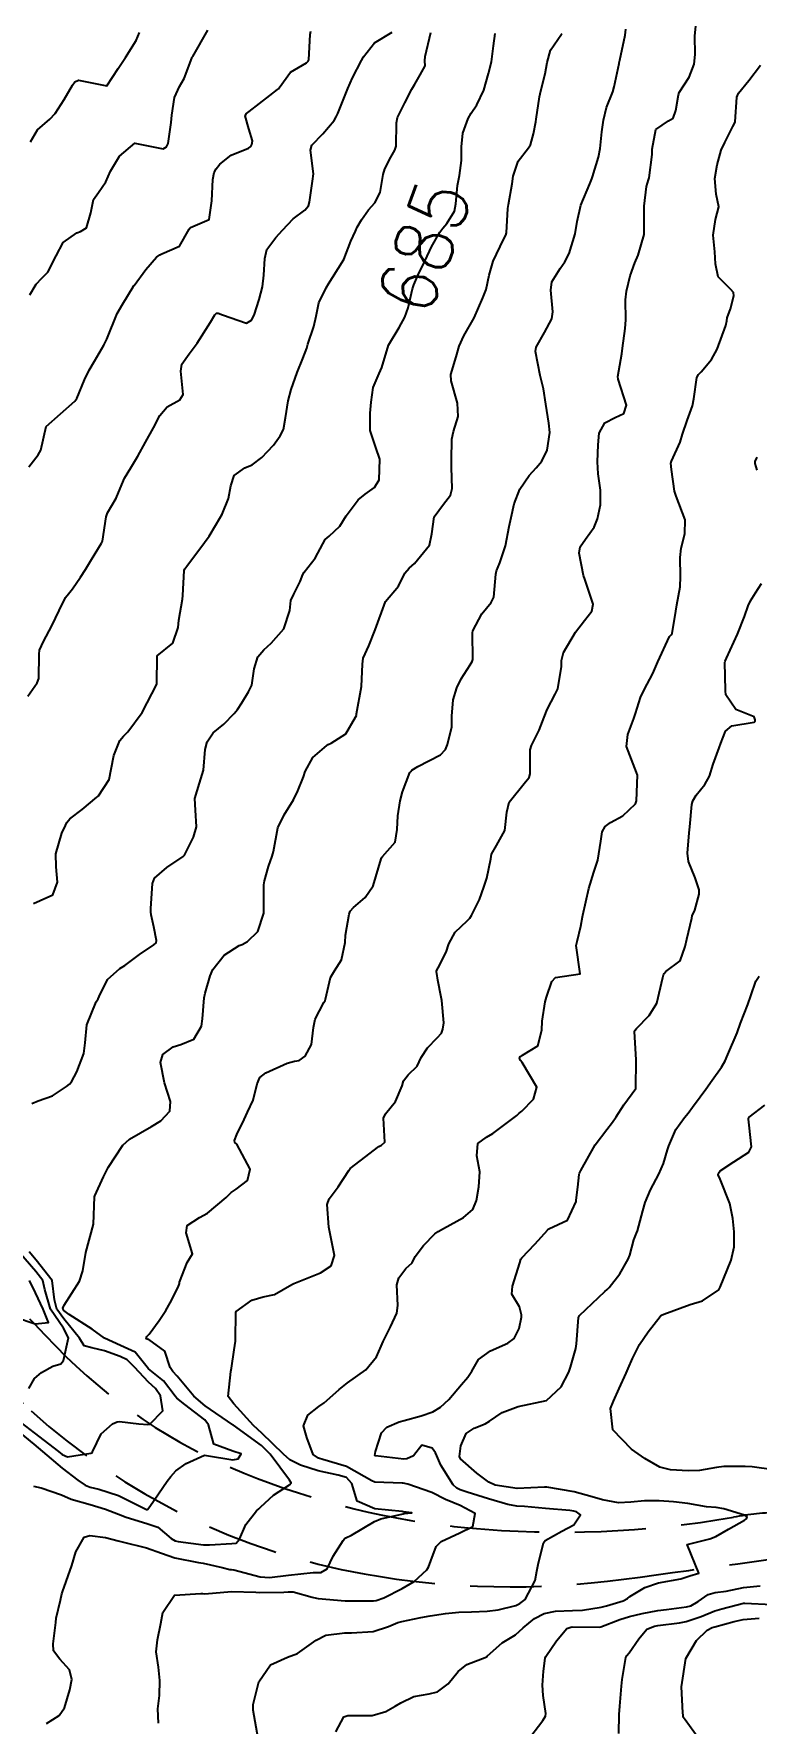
# Model space of a CAD drawing. Header units: metres. Extents: x 298520 to 308411, y 7433745 to 7450750.
# Drawn here: x 300726.8 to 300777.6, y 7444593.5 to 7444712.2 of the extents above; entities that cross this region are included whole.
import ezdxf
from ezdxf.enums import TextEntityAlignment as Align

# ---------------------------------------------------------------- set-up
doc = ezdxf.new("R2010")
doc.units = ezdxf.units.M
doc.header["$LTSCALE"] = 10
doc.linetypes.add('DASHED', pattern=[0.75, 0.5, -0.25])
for name, color, linetype in [('Cotas', 45, 'Continuous'), ('Curvas de Nivel 1m', 11, 'Continuous'), ('Curvas de Nivel 5m', 15, 'Continuous'), ('Vias Secundárias', 230, 'DASHED')]:
    doc.layers.add(name, color=color, linetype=linetype)
doc.styles.add('Style-STANDARD', font='STANDARD.shx')

msp = doc.modelspace()

# ---------------------------------------------------------------- linework, layer by layer
at = {"layer": 'Curvas de Nivel 1m', "flags": 128}
for points, elevation in [([(300727.67, 7444593.47), (300728.56, 7444594.04), (300728.95, 7444594.57), (300729.32, 7444595.83), (300729.45, 7444596.57), (300729.28, 7444597.25), (300728.61, 7444598), (300728.16, 7444598.58), (300728.15, 7444599.06), (300728.32, 7444600.58), (300728.36, 7444600.87), (300728.66, 7444602.13), (300728.76, 7444602.58), (300728.81, 7444602.72), (300729.45, 7444604.57), (300729.74, 7444605.53), (300730.32, 7444606.56), (300730.71, 7444606.69), (300731.82, 7444606.54), (300732.71, 7444606.31), (300733, 7444606.24), (300734.7, 7444605.82), (300735.75, 7444605.44), (300736.69, 7444605.11), (300738.36, 7444604.79), (300738.69, 7444604.74), (300740.01, 7444604.44), (300740.55, 7444604.3), (300740.68, 7444604.29), (300740.84, 7444604.27), (300742.68, 7444603.78), (300743.35, 7444603.73), (300744.68, 7444603.89), (300746.41, 7444604.09), (300746.68, 7444604.09), (300746.95, 7444604.09), (300747.39, 7444604.35), (300747.83, 7444605.22), (300748.52, 7444606.34), (300748.61, 7444606.45), (300748.71, 7444606.53), (300749.1, 7444606.71), (300750.73, 7444607.66), (300751.18, 7444607.86), (300752.73, 7444608.21), (300752.8, 7444608.22), (300753.35, 7444608.28), (300752.73, 7444608.35), (300752.67, 7444608.36), (300750.74, 7444608.55), (300749.51, 7444609.09), (300749.14, 7444610.33), (300748.76, 7444610.75), (300748.18, 7444610.92), (300746.77, 7444611.22), (300745.52, 7444611.63), (300744.78, 7444612), (300744.34, 7444612.39), (300742.8, 7444613.87), (300742.23, 7444614.42), (300740.83, 7444615.93), (300740.45, 7444616.44), (300740.63, 7444618.21), (300740.68, 7444618.43), (300740.87, 7444619.74), (300740.96, 7444620.34), (300740.96, 7444620.43), (300740.97, 7444622.36), (300741.01, 7444622.43), (300742.1, 7444623.23), (300742.91, 7444623.45), (300743.7, 7444623.62), (300744.92, 7444624.31), (300745.05, 7444624.39), (300746.93, 7444625.13), (300747.67, 7444625.62), (300747.91, 7444626.35), (300747.66, 7444627.65), (300747.52, 7444628.35), (300747.41, 7444629.93), (300747.54, 7444630.35), (300748.17, 7444631.18), (300748.93, 7444632.34), (300748.96, 7444632.4), (300749.02, 7444632.48), (300749.72, 7444633.02), (300751.04, 7444634.02), (300751.23, 7444634.12), (300751.45, 7444634.31), (300751.36, 7444636.01), (300751.5, 7444636.31), (300752.2, 7444637.17), (300752.66, 7444638.29), (300752.76, 7444638.63), (300753.1, 7444639.06), (300753.73, 7444639.66), (300754.01, 7444640.28), (300754.45, 7444640.95), (300755.13, 7444641.64), (300755.43, 7444641.98), (300755.54, 7444642.26), (300755.59, 7444642.71), (300755.45, 7444644.27), (300755.42, 7444644.52), (300755.18, 7444645.7), (300755.11, 7444646.18), (300755.09, 7444646.26), (300755.09, 7444646.35), (300755.19, 7444646.56), (300755.77, 7444647.68), (300755.95, 7444648.25), (300756.4, 7444649.07), (300757.23, 7444649.88), (300757.42, 7444650.05), (300757.55, 7444650.24), (300758.1, 7444651.38), (300758.4, 7444652.23), (300758.62, 7444652.87), (300758.91, 7444654.22), (300758.96, 7444654.55), (300759.29, 7444655.16), (300759.89, 7444656.21), (300760.02, 7444657.51), (300760.19, 7444658.21), (300761.35, 7444659.63), (300761.6, 7444659.94), (300761.67, 7444660.19), (300761.67, 7444661.88), (300761.75, 7444662.19), (300762.29, 7444663.28), (300762.64, 7444664.18), (300762.86, 7444664.72), (300763.42, 7444665.79), (300763.6, 7444666.17), (300763.86, 7444667.75), (300763.86, 7444668.16), (300764.02, 7444668.73), (300764.86, 7444670.15), (300765.48, 7444670.98), (300765.99, 7444671.63), (300766.09, 7444672.13), (300765.52, 7444673.88), (300765.42, 7444674.14), (300765.1, 7444675.71), (300765.18, 7444676.15), (300765.55, 7444676.68), (300766.16, 7444677.53), (300766.41, 7444678.13), (300766.6, 7444679.11), (300766.6, 7444680.13), (300766.45, 7444681.29), (300766.4, 7444682.13), (300766.44, 7444683.32), (300766.52, 7444684.13), (300766.92, 7444684.86), (300767.65, 7444685.25), (300768.24, 7444685.53), (300768.43, 7444686.11), (300767.86, 7444687.94), (300767.83, 7444688.12), (300768.1, 7444689.72), (300768.16, 7444690.12), (300768.35, 7444691.49), (300768.4, 7444692.11), (300768.37, 7444693.5), (300768.43, 7444694.11), (300768.69, 7444695.19), (300769.03, 7444696.11), (300769.25, 7444696.64), (300769.68, 7444698.1), (300769.69, 7444698.22), (300769.67, 7444700.09), (300769.85, 7444701.47), (300769.99, 7444701.95), (300770.03, 7444702.09), (300770.24, 7444703.72), (300770.24, 7444704.09), (300770.5, 7444705.48), (300771.38, 7444706.08), (300771.71, 7444706.27), (300771.91, 7444706.82), (300772.08, 7444707.91), (300772.15, 7444708.07), (300772.85, 7444709.15), (300773.2, 7444710.06), (300773.26, 7444710.75), (300773.25, 7444712.06), (300773.3, 7444712.74)], 688), ([(300724.93, 7444614.62), (300726.79, 7444613.11), (300727.4, 7444612.59), (300728.77, 7444611.42), (300729.88, 7444610.56), (300730.4, 7444610.21), (300730.75, 7444610.07), (300731.36, 7444609.93), (300732.74, 7444609.49), (300734.71, 7444608.51), (300734.73, 7444608.5), (300734.77, 7444608.51), (300734.94, 7444608.71), (300736.15, 7444610.49), (300736.41, 7444610.83), (300736.76, 7444611.22), (300737.49, 7444611.75), (300738.78, 7444612.32), (300738.93, 7444612.31), (300740.78, 7444612.01), (300741.14, 7444612.06), (300741.36, 7444612.42), (300740.78, 7444612.61), (300739.43, 7444613.09), (300739.07, 7444614.46), (300738.81, 7444614.82), (300737.4, 7444615.89), (300736.83, 7444616.34), (300736.72, 7444616.48), (300735.89, 7444617.54), (300734.85, 7444618.39), (300734.74, 7444618.51), (300733.91, 7444619.56), (300732.87, 7444620.03), (300731.75, 7444620.54), (300730.88, 7444621.18), (300729.27, 7444622.2), (300728.9, 7444622.5), (300728.84, 7444622.58), (300728.83, 7444622.66), (300728.91, 7444622.87), (300730, 7444624.56), (300730.22, 7444625.28), (300730.43, 7444626.56), (300730.97, 7444628.55), (300731.06, 7444630.48), (300731.07, 7444630.55), (300731.67, 7444631.88), (300732.01, 7444632.54), (300733.04, 7444634.1), (300733.5, 7444634.52), (300735.05, 7444635.42), (300735.72, 7444635.83), (300736.35, 7444636.49), (300736.39, 7444637.17), (300735.97, 7444638.49), (300735.68, 7444639.92), (300735.86, 7444640.49), (300736.58, 7444641.02), (300737.12, 7444641.19), (300738.04, 7444641.56), (300738.56, 7444642.47), (300738.63, 7444642.99), (300738.75, 7444644.46), (300738.83, 7444644.8), (300739.18, 7444646.01), (300739.36, 7444646.46), (300740.17, 7444647.47), (300741.21, 7444648.13), (300741.42, 7444648.22), (300741.81, 7444648.42), (300742.52, 7444649.12), (300742.94, 7444650.41), (300742.96, 7444650.69), (300742.96, 7444652.41), (300742.99, 7444652.69), (300743.28, 7444653.69), (300743.53, 7444654.41), (300743.62, 7444654.74), (300743.94, 7444656.4), (300744.38, 7444657.33), (300745.03, 7444658.38), (300745.34, 7444659.01), (300745.73, 7444660), (300745.86, 7444660.37), (300746.4, 7444661.34), (300747.37, 7444662.2), (300747.47, 7444662.26), (300747.69, 7444662.36), (300748.71, 7444663.02), (300749.4, 7444664.18), (300749.45, 7444664.3), (300749.45, 7444664.34), (300749.47, 7444664.41), (300749.82, 7444666.33), (300749.88, 7444667.9), (300749.94, 7444668.33), (300750.33, 7444669.19), (300750.77, 7444670.32), (300751.49, 7444672.31), (300752.42, 7444673.39), (300752.86, 7444674.3), (300753.17, 7444674.65), (300753.53, 7444674.97), (300754.6, 7444676.27), (300754.76, 7444677.06), (300754.91, 7444678.27), (300755.58, 7444679.15), (300756.07, 7444679.77), (300756.19, 7444680.25), (300756.14, 7444681.72), (300756.14, 7444682.25), (300756.17, 7444683.72), (300756.27, 7444684.25), (300756.6, 7444685.31), (300756.57, 7444686.25), (300756.11, 7444687.82), (300756.08, 7444688.26), (300756.46, 7444689.49), (300756.67, 7444690.25), (300757, 7444690.97), (300757.73, 7444692.24), (300758.35, 7444693.64), (300758.57, 7444694.23), (300758.79, 7444695.25), (300759.07, 7444696.22), (300759.8, 7444697.74), (300759.96, 7444698.05), (300760, 7444698.21), (300760.1, 7444699.93), (300760.14, 7444700.21), (300760.39, 7444701.66), (300760.48, 7444702.2), (300760.82, 7444703.25), (300761.56, 7444704.19), (300761.69, 7444704.39), (300761.89, 7444705.17), (300762.07, 7444706.02), (300762.1, 7444706.19), (300762.33, 7444707.77), (300762.42, 7444708.19), (300762.73, 7444709.39), (300762.87, 7444710.18), (300763.09, 7444711.05), (300763.88, 7444712.17), (300763.92, 7444712.22)], 686), ([(300726.36, 7444665.66), (300727.01, 7444666.6), (300727.13, 7444666.9), (300727.15, 7444668.6), (300727.18, 7444668.88), (300727.46, 7444669.49), (300728.04, 7444670.59), (300728.57, 7444671.67), (300729, 7444672.58), (300729.21, 7444672.86), (300729.5, 7444673.2), (300730.07, 7444674.01), (300730.42, 7444674.56), (300730.84, 7444675.25), (300731.54, 7444676.42), (300731.59, 7444676.5), (300731.61, 7444676.55), (300731.86, 7444678.26), (300731.97, 7444678.55), (300732.56, 7444679.56), (300732.96, 7444680.54), (300733.16, 7444680.98), (300733.6, 7444681.71), (300734.1, 7444682.52), (300734.64, 7444683.5), (300735.2, 7444684.51), (300735.65, 7444685.38), (300736.16, 7444685.99), (300737.05, 7444686.49), (300737.29, 7444686.86), (300737.11, 7444688.49), (300737.19, 7444688.99), (300737.71, 7444689.72), (300738.26, 7444690.47), (300739.2, 7444691.93), (300739.51, 7444692.45), (300739.63, 7444692.56), (300739.73, 7444692.56), (300740.05, 7444692.45), (300741.73, 7444691.87), (300742.09, 7444692.07), (300742.26, 7444692.42), (300742.63, 7444693.54), (300742.86, 7444694.42), (300742.95, 7444695.24), (300743.01, 7444696.42), (300743.16, 7444697.05), (300743.8, 7444697.88), (300744.26, 7444698.4), (300745.01, 7444699.2), (300745.82, 7444699.8), (300746.09, 7444700.11), (300746.17, 7444700.38), (300746.38, 7444701.84), (300746.44, 7444702.37), (300746.23, 7444704.03), (300746.32, 7444704.38), (300747.1, 7444705.16), (300747.9, 7444706.11), (300748.04, 7444706.36), (300748.14, 7444706.59), (300748.85, 7444708.35), (300749.17, 7444709.11), (300749.82, 7444710.33), (300749.96, 7444710.58), (300750.72, 7444711.57), (300751.97, 7444712.31)], 683), ([(300726.44, 7444681.78), (300727.08, 7444682.61), (300727.28, 7444682.94), (300727.64, 7444684.6), (300729.66, 7444686.38), (300729.8, 7444686.57), (300730.35, 7444687.89), (300730.67, 7444688.56), (300731.06, 7444689.2), (300731.71, 7444690.32), (300731.83, 7444690.55), (300731.91, 7444690.74), (300732.64, 7444692.54), (300733.04, 7444693.23), (300733.76, 7444694.41), (300733.8, 7444694.48), (300733.83, 7444694.52), (300734.65, 7444695.63), (300735.41, 7444696.5), (300735.63, 7444696.66), (300735.79, 7444696.73), (300737.02, 7444697.27), (300737.71, 7444698.48), (300737.74, 7444698.55), (300737.8, 7444698.59), (300739.11, 7444699.16), (300739.29, 7444700.46), (300739.36, 7444701.97), (300739.46, 7444702.46), (300739.59, 7444702.72), (300739.86, 7444703.04), (300740.65, 7444703.66), (300741.88, 7444704.17), (300742.03, 7444704.28), (300742.1, 7444704.43), (300742.15, 7444704.69), (300741.89, 7444705.53), (300741.63, 7444706.43), (300741.73, 7444706.6), (300741.91, 7444706.75), (300743.37, 7444707.86), (300743.92, 7444708.28), (300743.98, 7444708.34), (300744.02, 7444708.4), (300744.83, 7444709.5), (300745.95, 7444710.17), (300746.06, 7444710.27), (300746.1, 7444710.38), (300746.2, 7444712.15), (300746.25, 7444712.38)], 682), ([(300726.51, 7444693.86), (300726.96, 7444694.61), (300727.35, 7444695.02), (300727.77, 7444695.46), (300728.36, 7444696.59), (300728.85, 7444697.53), (300729.81, 7444698.21), (300730.07, 7444698.31), (300730.49, 7444698.56), (300730.78, 7444699.61), (300730.97, 7444700.56), (300731.33, 7444701.06), (300731.85, 7444701.79), (300732.18, 7444702.55), (300732.8, 7444703.61), (300733.88, 7444704.52), (300735.88, 7444704.12), (300736.12, 7444704.26), (300736.22, 7444704.5), (300736.43, 7444705.96), (300736.48, 7444706.49), (300736.68, 7444707.72), (300737.03, 7444708.49), (300737.35, 7444709.06), (300737.88, 7444710.48), (300737.9, 7444710.53), (300737.95, 7444710.61), (300739.01, 7444712.46)], 681), ([(300726.75, 7444610.15), (300727.31, 7444610.03), (300728.74, 7444609.55), (300729.41, 7444609.24), (300730.74, 7444608.86), (300731.83, 7444608.54), (300732.73, 7444608.19), (300733.28, 7444607.97), (300734.72, 7444607.52), (300735.49, 7444607.26), (300736.44, 7444606.48), (300736.71, 7444606.31), (300736.94, 7444606.25), (300738.71, 7444606.03), (300739.14, 7444606.02), (300740.71, 7444606.11), (300741, 7444606.14), (300741.24, 7444606.42), (300741.68, 7444607.46), (300742.44, 7444608.41), (300742.6, 7444608.55), (300742.74, 7444608.69), (300743.62, 7444609.52), (300744.75, 7444610.25), (300744.87, 7444610.39), (300744.76, 7444610.57), (300743.4, 7444612.4), (300742.79, 7444613.01), (300740.82, 7444614.43), (300740.8, 7444614.44), (300740.76, 7444614.47), (300738.82, 7444615.79), (300738.04, 7444616.47), (300736.85, 7444617.87), (300736.56, 7444618.2), (300736.37, 7444618.49), (300736, 7444619.63), (300734.87, 7444620.45), (300734.83, 7444620.46), (300734.68, 7444620.5), (300734.72, 7444620.66), (300734.88, 7444620.82), (300735.6, 7444621.79), (300736.07, 7444622.49), (300736.37, 7444623.02), (300736.92, 7444624.13), (300737.02, 7444624.39), (300737.03, 7444624.48), (300737.55, 7444625.87), (300737.93, 7444626.47), (300737.5, 7444627.94), (300737.57, 7444628.47), (300738.42, 7444629.02), (300738.98, 7444629.32), (300740.31, 7444630.44), (300740.65, 7444630.78), (300741, 7444631.01), (300741.81, 7444631.62), (300742, 7444632.42), (300741.04, 7444634.17), (300740.91, 7444634.3), (300740.88, 7444634.43), (300741.05, 7444634.86), (300741.56, 7444635.92), (300741.8, 7444636.42), (300742.21, 7444637.28), (300742.49, 7444638.42), (300742.66, 7444638.86), (300743.1, 7444639.19), (300744.58, 7444639.86), (300745.11, 7444640), (300745.43, 7444640.06), (300745.86, 7444640.37), (300746.31, 7444641.18), (300746.44, 7444642.37), (300746.55, 7444642.96), (300747.16, 7444644.14), (300747.25, 7444644.27), (300747.29, 7444644.36), (300747.64, 7444645.9), (300747.91, 7444646.35), (300748.41, 7444647.13), (300748.66, 7444648.35), (300748.7, 7444648.87), (300748.94, 7444650.34), (300749.02, 7444650.56), (300749.24, 7444650.82), (300750.06, 7444651.52), (300750.64, 7444652.32), (300751.2, 7444654.23), (300751.22, 7444654.31), (300751.28, 7444654.39), (300752.19, 7444655.41), (300752.32, 7444656.3), (300752.36, 7444657.26), (300752.53, 7444658.3), (300752.69, 7444658.94), (300753.22, 7444660.29), (300753.27, 7444660.37), (300753.35, 7444660.45), (300753.78, 7444660.71), (300755.37, 7444661.54), (300755.72, 7444661.91), (300755.86, 7444662.26), (300756.15, 7444663.5), (300756.17, 7444664.25), (300756.26, 7444665.41), (300756.51, 7444666.25), (300756.81, 7444666.87), (300757.45, 7444667.85), (300757.6, 7444668.09), (300757.63, 7444668.24), (300757.61, 7444670.1), (300757.64, 7444670.24), (300758.28, 7444671.44), (300758.93, 7444672.23), (300759.11, 7444672.61), (300759.25, 7444674.22), (300759.29, 7444674.46), (300759.53, 7444675.03), (300759.94, 7444676.21), (300760.2, 7444677.57), (300760.32, 7444678.21), (300760.54, 7444679.17), (300760.94, 7444680.2), (300761.6, 7444681.17), (300762.09, 7444681.7), (300762.48, 7444682.18), (300762.86, 7444682.94), (300763.05, 7444684.18), (300762.97, 7444684.85), (300762.77, 7444686.18), (300762.6, 7444687.26), (300762.38, 7444688.18), (300762.03, 7444689.87), (300762.08, 7444690.19), (300762.68, 7444691.22), (300763.18, 7444692.18), (300763.26, 7444692.66), (300763.11, 7444694.18), (300763.18, 7444694.76), (300763.78, 7444695.7), (300764.1, 7444696.17), (300764.4, 7444696.77), (300764.82, 7444698.15), (300764.97, 7444699), (300765.22, 7444700.15), (300765.85, 7444701.66), (300765.99, 7444702), (300766.04, 7444702.14), (300766.48, 7444703.52), (300766.59, 7444704.13), (300766.71, 7444705.32), (300766.81, 7444706.13), (300767.03, 7444707.01), (300767.47, 7444708.12), (300767.57, 7444708.48), (300767.91, 7444710.12), (300767.92, 7444710.16), (300767.96, 7444710.34), (300768.34, 7444712.11), (300768.38, 7444712.52)], 687), ([(300726.76, 7444651.09), (300727.24, 7444651.29), (300728.12, 7444651.71), (300728.44, 7444652.58), (300728.36, 7444653.67), (300728.34, 7444654.58), (300728.75, 7444656.03), (300729, 7444656.57), (300729.1, 7444656.77), (300729.31, 7444657.03), (300730.19, 7444657.69), (300731.22, 7444658.55), (300731.28, 7444658.61), (300731.33, 7444658.66), (300732.08, 7444659.81), (300732.23, 7444660.54), (300732.41, 7444661.5), (300732.82, 7444662.54), (300733.08, 7444662.84), (300733.39, 7444663.15), (300734.39, 7444664.52), (300735.42, 7444666.5), (300735.45, 7444668.5), (300736.56, 7444669.39), (300736.93, 7444670.49), (300736.97, 7444670.99), (300737.23, 7444672.48), (300737.26, 7444672.72), (300737.35, 7444674.48), (300737.39, 7444674.61), (300737.53, 7444674.8), (300738.79, 7444676.46), (300739.1, 7444676.91), (300739.56, 7444677.66), (300739.86, 7444678.16), (300740.03, 7444678.45), (300740.47, 7444679.55), (300740.62, 7444680.44), (300740.87, 7444681.17), (300741.61, 7444681.7), (300742.12, 7444681.92), (300742.8, 7444682.42), (300743.2, 7444682.84), (300743.63, 7444683.3), (300744.1, 7444683.94), (300744.33, 7444684.4), (300744.46, 7444685.21), (300744.65, 7444686.4), (300744.86, 7444687.21), (300745.28, 7444688.39), (300745.7, 7444689.39), (300745.97, 7444690.12), (300746.04, 7444690.38), (300746.46, 7444691.64), (300746.63, 7444692.37), (300746.82, 7444693.29), (300747.32, 7444694.36), (300747.49, 7444694.64), (300747.77, 7444695.08), (300748.56, 7444696.35), (300749.07, 7444697.62), (300749.38, 7444698.34), (300749.52, 7444698.62), (300749.81, 7444699.13), (300750.31, 7444699.84), (300750.74, 7444700.32), (300751.12, 7444701.04), (300751.34, 7444702.32), (300751.46, 7444702.71), (300751.87, 7444703.52), (300752.16, 7444704.03), (300752.24, 7444704.31), (300752.27, 7444705.94), (300752.35, 7444706.31), (300752.86, 7444707.36), (300753.35, 7444708.3), (300753.55, 7444708.67), (300753.94, 7444709.32), (300754.28, 7444709.95), (300754.26, 7444710.29), (300754.28, 7444710.61), (300754.68, 7444712.28)], 684), ([(300735.55, 7444593.49), (300735.5, 7444594.5), (300735.62, 7444595.45), (300735.65, 7444596.49), (300735.54, 7444597.43), (300735.38, 7444598.5), (300735.48, 7444599.36), (300735.7, 7444600.49), (300735.86, 7444601.28), (300736.66, 7444602.48), (300738.51, 7444602.61), (300738.66, 7444602.6), (300738.8, 7444602.59), (300740.67, 7444602.74), (300742.38, 7444602.7), (300742.67, 7444602.68), (300744.36, 7444602.7), (300744.67, 7444602.73), (300745.01, 7444602.73), (300746.34, 7444602.36), (300746.66, 7444602.27), (300746.77, 7444602.25), (300748.66, 7444602.1), (300748.91, 7444602.09), (300750.66, 7444602.09), (300750.85, 7444602.12), (300751.38, 7444602.31), (300752.67, 7444602.96), (300753.52, 7444603.44), (300754.4, 7444604.27), (300754.51, 7444604.45), (300754.69, 7444604.91), (300755.06, 7444605.91), (300755.41, 7444606.26), (300756.72, 7444606.86), (300757.63, 7444607.32), (300757.8, 7444608.23), (300756.74, 7444608.78), (300755.71, 7444609.22), (300754.75, 7444609.71), (300753.08, 7444610.29), (300752.75, 7444610.36), (300752.68, 7444610.36), (300750.75, 7444610.43), (300750.55, 7444610.52), (300748.77, 7444611.53), (300747.1, 7444612.03), (300746.78, 7444612.11), (300746.42, 7444612.37), (300745.98, 7444613.56), (300745.73, 7444614.38), (300746.04, 7444615.14), (300746.82, 7444615.75), (300747.18, 7444616.01), (300747.58, 7444616.35), (300748.24, 7444616.95), (300748.84, 7444617.4), (300750.11, 7444618.32), (300750.86, 7444619.24), (300751.19, 7444619.98), (300751.33, 7444620.31), (300751.84, 7444621.35), (300752.29, 7444622.3), (300752.37, 7444622.84), (300752.3, 7444624.3), (300752.43, 7444624.79), (300752.93, 7444625.45), (300753.37, 7444625.85), (300753.59, 7444626.28), (300754.16, 7444627.07), (300754.97, 7444627.87), (300755.19, 7444628.05), (300755.57, 7444628.26), (300756.98, 7444629.02), (300757.63, 7444629.59), (300757.89, 7444630.23), (300758.05, 7444631.19), (300758.14, 7444632.23), (300757.92, 7444633.35), (300757.98, 7444634.23), (300758.59, 7444634.68), (300759.05, 7444634.94), (300760.72, 7444636.2), (300760.9, 7444636.35), (300761.07, 7444636.5), (300761.91, 7444637.35), (300762.14, 7444638.18), (300761.11, 7444639.92), (300760.98, 7444640.06), (300760.92, 7444640.19), (300760.96, 7444640.34), (300761.12, 7444640.44), (300762.21, 7444641.1), (300762.49, 7444642.18), (300762.5, 7444642.82), (300762.72, 7444644.17), (300762.82, 7444644.52), (300763.18, 7444645.6), (300763.45, 7444645.9), (300765.18, 7444646.15), (300764.91, 7444648.15), (300764.96, 7444648.41), (300765.23, 7444649.49), (300765.34, 7444650.15), (300765.37, 7444650.28), (300765.8, 7444652.14), (300766.13, 7444653.28), (300766.42, 7444654.13), (300766.63, 7444655.46), (300766.72, 7444656.13), (300766.93, 7444656.51), (300767.31, 7444656.78), (300768.18, 7444657.26), (300769.06, 7444658.1), (300769.14, 7444658.3), (300769.22, 7444660.1), (300769.15, 7444660.3), (300768.44, 7444662.11), (300768.53, 7444662.97), (300768.95, 7444664.1), (300769.06, 7444664.45), (300769.42, 7444665.57), (300769.67, 7444666.1), (300770.28, 7444667.25), (300770.65, 7444668.08), (300771.47, 7444669.84), (300771.57, 7444669.97), (300771.65, 7444670.07), (300771.91, 7444671.64), (300771.98, 7444672.07), (300772.22, 7444673.35), (300772.24, 7444674.06), (300772.2, 7444675.4), (300772.28, 7444676.06), (300772.54, 7444677.07), (300772.56, 7444678.06), (300771.93, 7444679.72), (300771.81, 7444680.07), (300771.61, 7444681.58), (300771.56, 7444682.02), (300771.57, 7444682.07), (300771.58, 7444682.1), (300771.61, 7444682.17), (300772.2, 7444683.5), (300772.37, 7444684.06), (300772.7, 7444685.02), (300773.08, 7444686.06), (300773.18, 7444686.55), (300773.38, 7444688.05), (300773.49, 7444688.25), (300773.69, 7444688.45), (300774.42, 7444689.32), (300774.8, 7444690.03), (300775.42, 7444691.71), (300775.48, 7444692.02), (300775.52, 7444692.24), (300775.75, 7444692.88), (300775.99, 7444693.78), (300775.96, 7444694.02), (300775.77, 7444694.24), (300774.87, 7444695.13), (300774.69, 7444696.04), (300774.65, 7444696.89), (300774.53, 7444698.04), (300774.7, 7444699.15), (300774.92, 7444700.03), (300774.73, 7444700.93), (300774.65, 7444702.04), (300774.82, 7444702.99), (300775.09, 7444704.03), (300775.35, 7444704.56), (300775.9, 7444705.69), (300776.02, 7444705.9), (300776.07, 7444706.02), (300776.19, 7444707.75), (300776.31, 7444708.02), (300777.03, 7444708.92), (300777.86, 7444710)], 689), ([(300748, 7444592.89), (300748.56, 7444593.93), (300748.86, 7444594.03), (300750.56, 7444594.03), (300751.53, 7444594.31), (300752.18, 7444594.69), (300752.57, 7444594.93), (300753.5, 7444595.36), (300754.58, 7444595.56), (300755.15, 7444595.69), (300755.9, 7444596.25), (300756.6, 7444597.12), (300757.21, 7444597.63), (300758.61, 7444598.16), (300758.64, 7444598.19), (300758.66, 7444598.22), (300759.69, 7444599.14), (300760.63, 7444599.71), (300761.18, 7444600.19), (300761.96, 7444600.86), (300762.65, 7444601.2), (300763.45, 7444601.36), (300764.65, 7444601.41), (300765.35, 7444601.44), (300766.66, 7444601.65), (300767.03, 7444601.75), (300768.2, 7444602.1), (300768.51, 7444602.25), (300768.67, 7444602.39), (300769.72, 7444603.04), (300770.68, 7444603.36), (300772.26, 7444603.64), (300772.68, 7444603.79), (300772.88, 7444603.85), (300773.53, 7444604.04), (300772.7, 7444606.05), (300774.3, 7444606.44), (300774.71, 7444606.61), (300775.61, 7444607.12), (300776.73, 7444607.76), (300776.88, 7444607.85), (300776.92, 7444608), (300776.73, 7444608.12), (300775.28, 7444608.56), (300774.74, 7444608.64), (300774.07, 7444608.7), (300772.74, 7444608.92), (300771.73, 7444609.06), (300770.74, 7444609.11), (300769.71, 7444609.12), (300768.74, 7444609.02), (300767.87, 7444608.98), (300766.74, 7444609.18), (300766.02, 7444609.41), (300764.75, 7444609.75), (300762.84, 7444610.08), (300762.75, 7444610.09), (300762.67, 7444610.09), (300760.75, 7444609.99), (300759.2, 7444610.22), (300758.76, 7444610.42), (300757.93, 7444611.06), (300756.78, 7444612.06), (300756.71, 7444612.24), (300756.79, 7444612.99), (300757.18, 7444613.85), (300757.73, 7444614.23), (300758.51, 7444614.52), (300758.81, 7444614.71), (300759.69, 7444615.33), (300760.82, 7444615.74), (300762.82, 7444616.17), (300763.85, 7444617.14), (300764.39, 7444618.15), (300764.5, 7444618.51), (300764.87, 7444619.83), (300764.92, 7444620.15), (300765.06, 7444621.99), (300765.13, 7444622.15), (300766.92, 7444623.82), (300767.07, 7444623.97), (300767.21, 7444624.12), (300767.98, 7444625.07), (300768.56, 7444626.1), (300768.66, 7444626.39), (300768.96, 7444627.45), (300769.15, 7444627.92), (300769.22, 7444628.1), (300769.59, 7444629.49), (300769.74, 7444630.09), (300770.12, 7444630.97), (300770.71, 7444632.07), (300771.03, 7444632.83), (300771.33, 7444633.78), (300771.42, 7444634.07), (300771.91, 7444635.2), (300772.51, 7444636.06), (300772.76, 7444636.36), (300773.07, 7444636.77), (300773.62, 7444637.51), (300774.01, 7444638.04), (300774.46, 7444638.68), (300775.11, 7444639.6), (300775.36, 7444640.03), (300775.57, 7444640.48), (300776.21, 7444642.01), (300776.46, 7444642.69), (300776.96, 7444644), (300777.17, 7444644.61), (300777.53, 7444645.64), (300777.76, 7444645.99)], 691), ([(300778.77, 7444611.29), (300777.26, 7444611.51), (300776.78, 7444611.54), (300775.28, 7444611.52), (300774.77, 7444611.46), (300773.56, 7444611.25), (300772.77, 7444611.23), (300771.54, 7444611.3), (300770.77, 7444611.48), (300769.73, 7444612.09), (300768.79, 7444612.76), (300767.47, 7444614.11), (300767.32, 7444615.61), (300767.52, 7444616.11), (300767.93, 7444617.01), (300768.42, 7444618.1), (300768.55, 7444618.41), (300768.86, 7444619.13), (300769.18, 7444619.78), (300769.36, 7444620.1), (300769.97, 7444621), (300770.8, 7444622.08), (300770.85, 7444622.13), (300770.9, 7444622.16), (300771.06, 7444622.23), (300772.91, 7444622.92), (300773.78, 7444623.17), (300774.92, 7444623.95), (300774.98, 7444624.03), (300775.03, 7444624.13), (300775.79, 7444626.02), (300776.01, 7444626.96), (300776, 7444628.01), (300775.91, 7444628.95), (300775.7, 7444630.02), (300775.02, 7444631.73), (300774.89, 7444632.03), (300774.9, 7444632.15), (300775.03, 7444632.31), (300775.97, 7444632.95), (300777.04, 7444633.61), (300777.22, 7444634), (300777.06, 7444635.51), (300777, 7444635.94), (300777.02, 7444636), (300777.04, 7444636.03), (300777.06, 7444636.07), (300778.15, 7444636.92)], 692), ([(300726.43, 7444617.01), (300726.84, 7444617.72), (300727.32, 7444618.13), (300728.13, 7444618.59), (300728.69, 7444618.75), (300728.86, 7444618.97), (300729.22, 7444620.57), (300728.88, 7444621.24), (300727.96, 7444622.59), (300727.55, 7444623.96), (300727.41, 7444624.6), (300726.93, 7444625.24), (300725.74, 7444626.61)], 684), ([(300725.49, 7444622.02), (300726.89, 7444621.55), (300727.82, 7444621.66), (300727.43, 7444622.59), (300726.91, 7444623.73), (300726.48, 7444624.6)], 683), ([(300761.42, 7444592.19), (300762.56, 7444593.68), (300762.74, 7444593.99), (300762.76, 7444594.17), (300762.58, 7444595.45), (300762.54, 7444596.17), (300762.6, 7444597.14), (300762.72, 7444598.06), (300762.76, 7444598.17), (300763.51, 7444599.27), (300764.24, 7444600.15), (300764.53, 7444600.25), (300764.63, 7444600.27), (300766.51, 7444600.25), (300766.64, 7444600.27), (300767.96, 7444600.79), (300768.65, 7444601), (300769.53, 7444601.21), (300770.65, 7444601.41), (300771.24, 7444601.48), (300772.66, 7444601.66), (300772.96, 7444601.75), (300773.47, 7444602.04), (300774.18, 7444602.53), (300774.67, 7444602.67), (300775.43, 7444602.78), (300776.67, 7444603.02), (300777.83, 7444603.15)], 692), ([(300767.9, 7444592.76), (300767.92, 7444594.11), (300767.98, 7444594.7), (300768.09, 7444596.1), (300768.13, 7444596.57), (300768.39, 7444598.1), (300768.47, 7444598.25), (300768.62, 7444598.44), (300769.3, 7444599.42), (300769.86, 7444600.09), (300770.4, 7444600.31), (300770.64, 7444600.36), (300772.16, 7444600.54), (300772.64, 7444600.63), (300773.69, 7444600.99), (300774.65, 7444601.39), (300775.14, 7444601.54), (300776.66, 7444601.92), (300776.75, 7444601.92), (300778.66, 7444601.83)], 693), ([(300773.78, 7444592.04), (300772.56, 7444593.73), (300772.43, 7444593.92), (300772.41, 7444594.05), (300772.4, 7444594.22), (300772.3, 7444596.05), (300772.61, 7444598.05), (300773.36, 7444599.31), (300774.11, 7444600.04), (300774.46, 7444600.21), (300774.64, 7444600.27), (300776.01, 7444600.65), (300776.64, 7444600.77), (300777.77, 7444600.87)], 694)]:
    msp.add_lwpolyline(points, dxfattribs=dict(at, elevation=elevation))
at = {"layer": 'Curvas de Nivel 5m', "flags": 128}
for points, elevation in [([(300726.55, 7444704.61), (300727.04, 7444705.46), (300727.9, 7444706.2), (300728.28, 7444706.59), (300728.92, 7444707.59), (300729.5, 7444708.58), (300729.67, 7444708.83), (300729.93, 7444708.95), (300731.92, 7444708.55), (300732.71, 7444709.77), (300733.23, 7444710.53), (300733.97, 7444711.74), (300734.2, 7444712.28)], 680), ([(300726.64, 7444637.04), (300727.08, 7444637.22), (300728.09, 7444637.58), (300729.09, 7444638.23), (300729.28, 7444638.39), (300729.44, 7444638.57), (300729.8, 7444639.27), (300730.3, 7444640.56), (300730.39, 7444641.3), (300730.5, 7444642.56), (300731.16, 7444644.17), (300731.31, 7444644.4), (300731.38, 7444644.55), (300731.97, 7444645.75), (300732.84, 7444646.53), (300733.06, 7444646.66), (300733.19, 7444646.74), (300734.2, 7444647.51), (300735.21, 7444648.18), (300735.38, 7444648.33), (300735.4, 7444648.5), (300735.22, 7444649.44), (300735.02, 7444650.29), (300735.01, 7444650.5), (300735.01, 7444650.73), (300735.13, 7444652.5), (300735.27, 7444652.87), (300736.13, 7444653.63), (300737.28, 7444654.39), (300737.33, 7444654.43), (300737.37, 7444654.48), (300738.01, 7444655.76), (300738.22, 7444656.47), (300738.15, 7444657.64), (300738.11, 7444658.47), (300738.42, 7444659.54), (300738.72, 7444660.46), (300738.83, 7444661.92), (300738.96, 7444662.46), (300739.38, 7444663.08), (300740.13, 7444663.7), (300740.86, 7444664.44), (300741.1, 7444664.73), (300741.41, 7444665.2), (300741.87, 7444665.97), (300742.1, 7444666.42), (300742.27, 7444667.59), (300742.53, 7444668.42), (300742.96, 7444668.91), (300743.46, 7444669.38), (300744.36, 7444670.4), (300744.77, 7444671.67), (300744.84, 7444672.39), (300745.06, 7444672.83), (300745.51, 7444673.71), (300745.69, 7444674.21), (300745.78, 7444674.38), (300746.55, 7444675.35), (300747.09, 7444676.36), (300747.25, 7444676.66), (300747.55, 7444676.9), (300748.3, 7444677.61), (300748.73, 7444678.34), (300749.58, 7444679.46), (300750.06, 7444679.85), (300750.73, 7444680.32), (300751.06, 7444680.85), (300751.09, 7444682.32), (300750.81, 7444683.13), (300750.42, 7444684.32), (300750.43, 7444685.55), (300750.49, 7444686.32), (300750.64, 7444687.35), (300751.05, 7444688.32), (300751.25, 7444688.76), (300751.71, 7444690.31), (300752.45, 7444691.57), (300752.87, 7444692.3), (300753.09, 7444692.95), (300753.39, 7444694.29), (300753.49, 7444694.57), (300753.77, 7444695.21), (300754.28, 7444696.28), (300754.74, 7444697.23), (300755.31, 7444698.27), (300755.53, 7444698.54), (300755.81, 7444698.88), (300756.34, 7444699.74), (300756.45, 7444700.25), (300756.56, 7444701.53), (300756.69, 7444702.25), (300756.83, 7444703.29), (300756.84, 7444704.25), (300756.93, 7444705.21), (300757.3, 7444706.25), (300757.52, 7444706.63), (300757.91, 7444707.2), (300758.42, 7444708.23), (300758.75, 7444709.42), (300758.96, 7444710.22), (300759.1, 7444711.36), (300759.21, 7444712.22)], 685), ([(300777.61, 7444681.54), (300777.47, 7444682), (300777.47, 7444682.15), (300777.62, 7444682.46)], 690), ([(300742.54, 7444592.41), (300742.2, 7444594.41), (300742.19, 7444594.8), (300742.59, 7444596.41), (300743.41, 7444597.6), (300744.61, 7444598.13), (300745.31, 7444598.38), (300746.62, 7444599.34), (300747.3, 7444599.68), (300748.63, 7444599.85), (300749.12, 7444599.84), (300750.63, 7444599.93), (300751.72, 7444600.3), (300752.37, 7444600.56), (300752.64, 7444600.64), (300753.99, 7444600.93), (300754.64, 7444601.03), (300755.71, 7444601.2), (300756.65, 7444601.3), (300757.55, 7444601.33), (300758.65, 7444601.36), (300759.41, 7444601.45), (300760.66, 7444601.77), (300760.95, 7444601.91), (300761.31, 7444602.19), (300762.01, 7444603.51), (300762.14, 7444604.18), (300762.22, 7444604.65), (300762.6, 7444606.17), (300762.71, 7444606.34), (300763.89, 7444606.99), (300764.73, 7444607.44), (300765.2, 7444608.14), (300764.93, 7444608.34), (300764.74, 7444608.39), (300764.45, 7444608.44), (300762.74, 7444608.59), (300761.26, 7444608.71), (300760.74, 7444608.74), (300760.09, 7444608.86), (300758.74, 7444609.25), (300757.25, 7444609.73), (300756.75, 7444609.89), (300756.51, 7444610), (300756.25, 7444610.25), (300755.4, 7444611.63), (300755.11, 7444612.27), (300755.02, 7444612.5), (300754.79, 7444612.83), (300754.05, 7444613.02), (300753.46, 7444612.28), (300753.01, 7444612.06), (300752.78, 7444612.05), (300750.8, 7444612.29), (300750.78, 7444612.29), (300750.76, 7444612.31), (300750.79, 7444612.58), (300751.21, 7444613.89), (300751.6, 7444614.3), (300752.45, 7444614.66), (300752.81, 7444614.76), (300754.01, 7444615.08), (300754.82, 7444615.37), (300755.37, 7444615.71), (300755.96, 7444616.25), (300756.84, 7444617.29), (300757.28, 7444617.8), (300757.56, 7444618.23), (300758.03, 7444619.06), (300758.87, 7444619.66), (300760.1, 7444620.2), (300760.54, 7444620.53), (300760.89, 7444621.22), (300761.06, 7444622.02), (300761.06, 7444622.19), (300760.91, 7444622.75), (300760.37, 7444623.65), (300760.42, 7444624.2), (300760.94, 7444625.83), (300761.02, 7444626.11), (300761.07, 7444626.19), (300761.99, 7444627.15), (300762.9, 7444628.17), (300762.94, 7444628.2), (300762.97, 7444628.22), (300764.3, 7444628.83), (300764.9, 7444630.15), (300764.91, 7444630.24), (300765.01, 7444631.15), (300765.11, 7444632.06), (300765.13, 7444632.15), (300765.22, 7444632.34), (300766.23, 7444634.13), (300767.05, 7444635.21), (300767.46, 7444635.72), (300767.72, 7444636.11), (300768.25, 7444636.94), (300769.09, 7444638.1), (300769.11, 7444640.1), (300769.01, 7444642.1), (300769.04, 7444642.2), (300769.14, 7444642.3), (300770.02, 7444643.21), (300770.56, 7444644.08), (300771, 7444645.89), (300771.04, 7444646.07), (300771.08, 7444646.18), (300771.19, 7444646.32), (300772.21, 7444647.05), (300772.56, 7444648.06), (300772.68, 7444648.59), (300773.02, 7444650.05), (300773.06, 7444650.22), (300773.24, 7444650.63), (300773.55, 7444651.75), (300773.55, 7444652.05), (300773.27, 7444652.9), (300772.79, 7444654.05), (300772.72, 7444654.63), (300772.83, 7444656.05), (300772.88, 7444656.48), (300773.03, 7444658.05), (300773.09, 7444658.3), (300773.34, 7444658.71), (300773.94, 7444659.45), (300774.27, 7444660.04), (300774.52, 7444660.88), (300774.94, 7444662.03), (300775.06, 7444662.35), (300775.39, 7444663.19), (300775.85, 7444663.57), (300777.4, 7444663.83), (300777.48, 7444663.92), (300777.48, 7444664), (300777.41, 7444664.21), (300776.11, 7444664.72), (300775.42, 7444665.76), (300775.39, 7444666.03), (300775.39, 7444666.07), (300775.35, 7444668.03), (300775.37, 7444668.12), (300775.46, 7444668.32), (300776.24, 7444670.02), (300776.73, 7444671.25), (300776.98, 7444672.01), (300777.14, 7444672.36), (300777.51, 7444672.93), (300777.93, 7444673.58)], 690), ([(300725.89, 7444614.61), (300726.8, 7444613.9), (300728.51, 7444612.58), (300728.78, 7444612.38), (300729.15, 7444612.2), (300730.78, 7444612.46), (300730.85, 7444612.48), (300730.9, 7444612.55), (300731.51, 7444613.82), (300732.31, 7444614.53), (300732.65, 7444614.68), (300732.81, 7444614.69), (300734.17, 7444614.52), (300734.8, 7444614.48), (300734.94, 7444614.51), (300735.86, 7444615.45), (300735.68, 7444616.5), (300735.33, 7444617), (300734.84, 7444617.46), (300733.85, 7444618.52), (300733.35, 7444619.02), (300732.86, 7444619.26), (300731.74, 7444619.67), (300730.87, 7444619.87), (300730.33, 7444620.02), (300729.99, 7444620.56), (300728.89, 7444621.91), (300728.4, 7444622.58), (300728.24, 7444623.25), (300728.08, 7444624.59), (300726.94, 7444626.03), (300726.45, 7444626.61)], 685)]:
    msp.add_lwpolyline(points, dxfattribs=dict(at, elevation=elevation))
at = {"layer": 'Vias Secundárias'}
for points in [[(300559.08, 7444754.37, -0.014807), (300565.53, 7444753.37, 0.058405), (300580.64, 7444752.13, -0.035494), (300587.87, 7444751.87, 0.074564), (300595.12, 7444752.17, -0.133781), (300608.43, 7444751.16, -0.343552), (300609.2, 7444749.95), (300610.39, 7444747.3), (300613.87, 7444741.2, 0.080276), (300621.21, 7444732.08, -0.004495), (300634.51, 7444719.9, 0.000727), (300648.54, 7444706.85, -0.041794), (300666.58, 7444687.08, -0.000138), (300686.64, 7444661.01, 0.086211), (300693.55, 7444654.66, -0.124287), (300698.74, 7444649.11, 0.051054), (300702.41, 7444643.83, -0.011751), (300707.92, 7444637.09, 0.016313), (300722.54, 7444619.54, 0.026933), (300726.6, 7444615.44, 0.141226), (300750.01, 7444603.98, 0.077486), (300768.24, 7444603.61, 0.000458), (300786.57, 7444606.11, 0.025927), (300792.59, 7444607.26)], [(300658.78, 7444711.27), (300657.45, 7444710.02, 0.065904), (300656.55, 7444708.91, 0.260314), (300656.39, 7444704.96, 0.093916), (300660.42, 7444699.72, -0.024515), (300667.69, 7444692.57, -0.074843), (300672.75, 7444685.09, 0.064331), (300675.48, 7444680.87, -0.010056), (300685.58, 7444668.44, 0.038676), (300692.38, 7444661, -0.037939), (300702.36, 7444650.1, 0.011503), (300716.4, 7444633.03, 0.014593), (300728.33, 7444619.98, 0.104298), (300741.56, 7444611.06, 0.073122), (300757.31, 7444607.22, 0.066938), (300775.95, 7444607.97, -0.034637), (300779.23, 7444608.32, 0.059156), (300792.45, 7444610.37, -0.136793)]]:
    msp.add_lwpolyline(points, format="xyb", dxfattribs=at)

# ---------------------------------------------------------------- texts
at = {"layer": 'Cotas', "style": 'Style-STANDARD'}
msp.add_text('685', height=4, rotation=70.2835, dxfattribs=at).set_placement((300754.22, 7444697.24, 685), align=Align.MIDDLE_CENTER)

doc.saveas('drawing.dxf')
